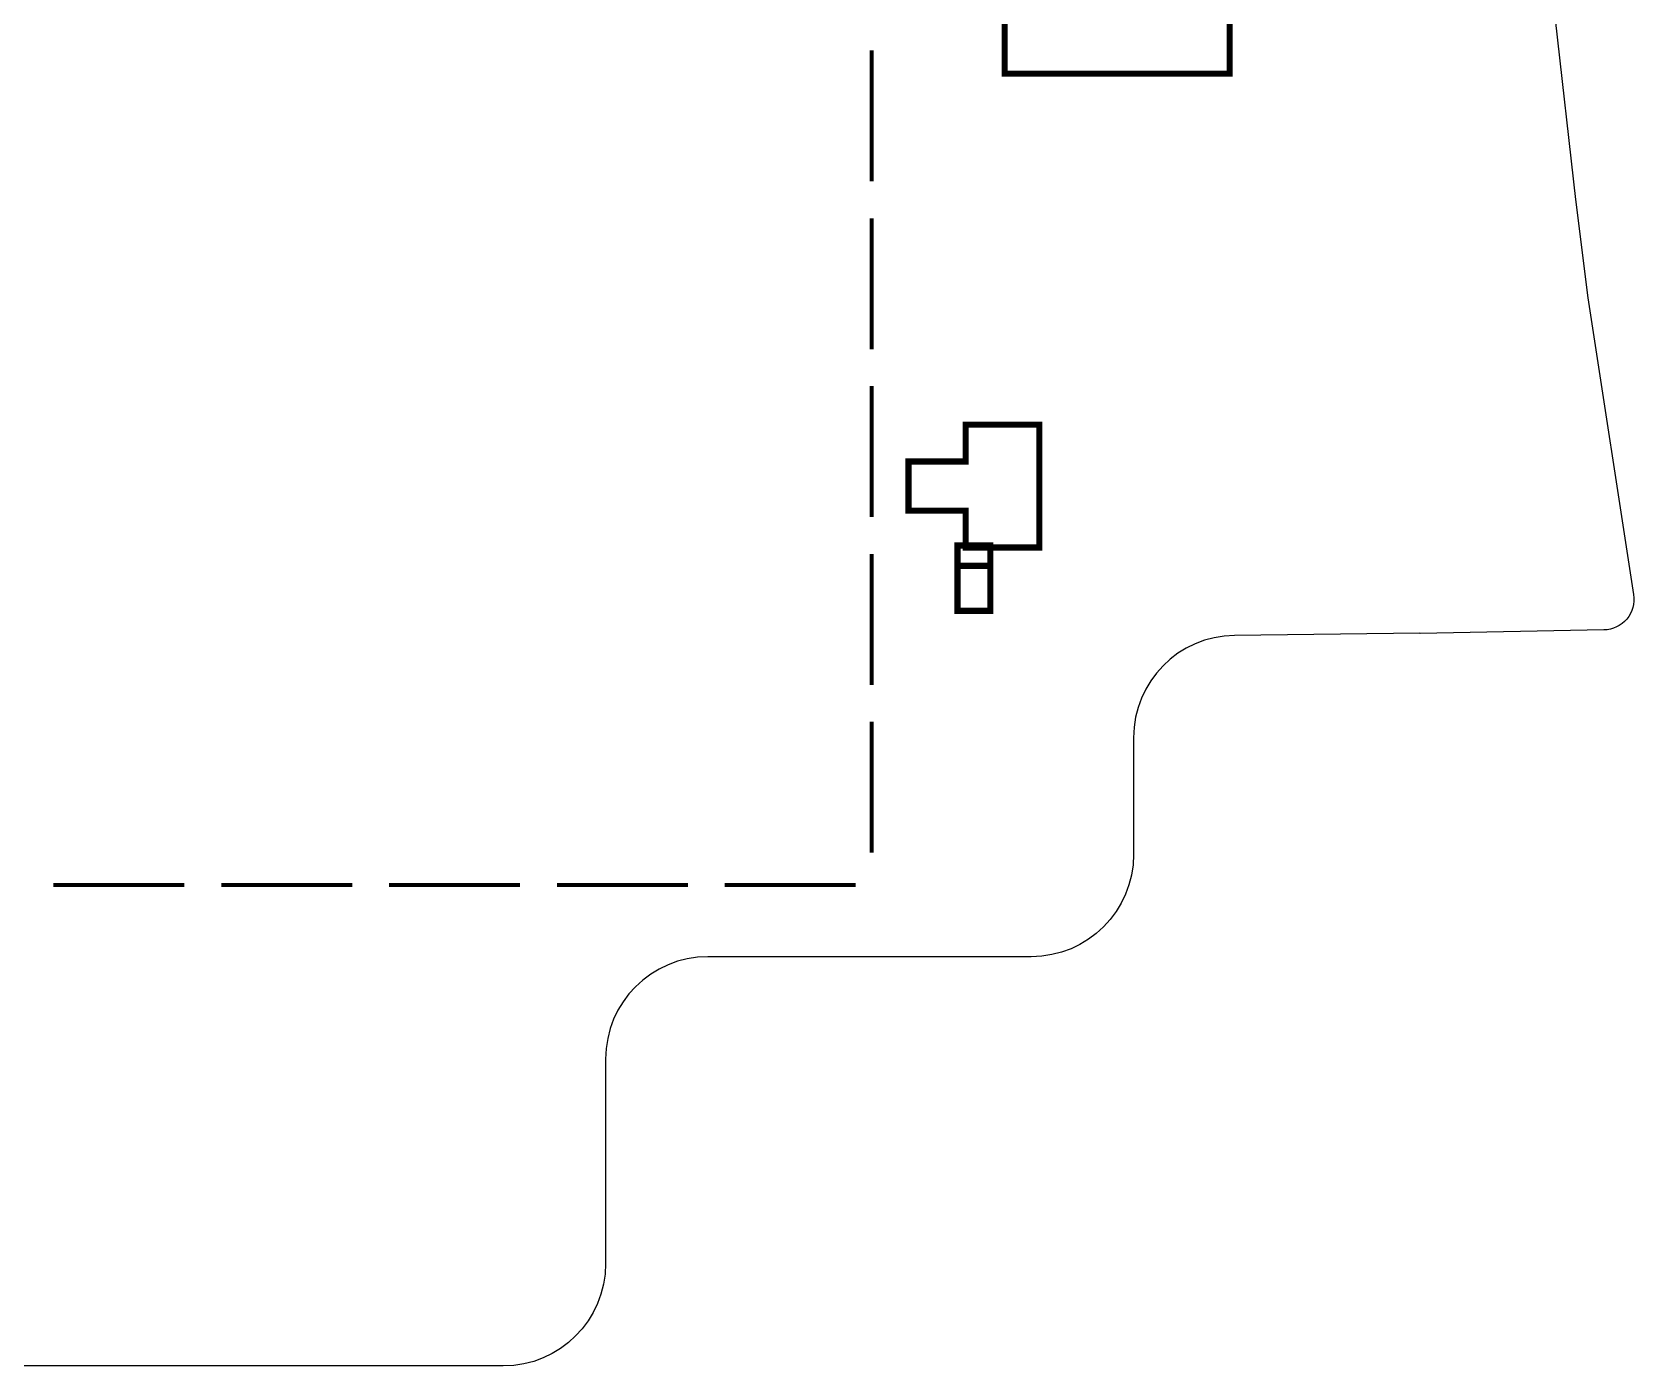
# Model space of a CAD drawing. Extents: x -18 to 363, y 0 to 182.
# Drawn here: x 160.99 to 200.13, y 0 to 32.59 of the extents above; entities that cross this region are included whole.
import ezdxf

# ---------------------------------------------------------------- set-up
doc = ezdxf.new("R2010")
doc.units = 0
doc.header["$MEASUREMENT"] = 0
doc.layers.add('ASSEMBLY_OUTLINES_TOP', color=181, linetype='CONTINUOUS')
doc.layers.add('BOARD_OUTLINE', color=150, linetype='CONTINUOUS')

msp = doc.modelspace()

# ---------------------------------------------------------------- linework, layer by layer
at = {"layer": 'ASSEMBLY_OUTLINES_TOP'}
for points, const_width in [([(184.75, 31.575), (184.75, 62.425), (190.25, 62.425), (190.25, 31.575)], 0.15), ([(185.6, 23), (185.6, 20), (183.8, 20), (183.8, 20.9), (182.4, 20.9), (182.4, 22.1), (183.8, 22.1), (183.8, 23)], 0.15), ([(183.6, 18.45), (183.6, 20.05), (184.4, 20.05), (184.4, 18.45)], 0.1524)]:
    msp.add_lwpolyline(points, close=True, dxfattribs=dict(at, const_width=const_width))
for points, const_width in [([(181.5, 32.1445), (181.5, 28.9441)], 0.1), ([(181.5, 28.044), (181.5, 24.8436)], 0.1), ([(181.5, 23.9435), (181.5, 20.7431)], 0.1), ([(181.5, 19.843), (181.5, 16.6426)], 0.1), ([(183.6, 19.55), (184.4, 19.55)], 0.15), ([(181.5, 15.7425), (181.5, 12.5421)], 0.1), ([(161.5075, 11.75), (164.7079, 11.75)], 0.1), ([(165.608, 11.75), (168.8084, 11.75)], 0.1), ([(169.7085, 11.75), (172.9089, 11.75)], 0.1), ([(173.809, 11.75), (177.0094, 11.75)], 0.1), ([(177.9095, 11.75), (181.1099, 11.75)], 0.1)]:
    msp.add_lwpolyline(points, dxfattribs=dict(at, const_width=const_width))
at = {"layer": 'BOARD_OUTLINE'}
msp.add_lwpolyline([(198.2, 32.9), (198.7, 28.5), (199, 26.1), (200.119102, 18.848216, -0.454156203), (199.391893, 17.983961), (194.9, 17.9), (194.898848, 17.908971), (190.368306, 17.851529, 0.410505136), (187.9, 15.35173), (187.9, 12.5, -0.414213562), (185.4, 10), (177.5, 10, 0.414213562), (175, 7.5), (175, 2.5, -0.414213562), (172.5, 0), (123, 0)], format="xyb", dxfattribs=at)

doc.saveas('drawing.dxf')
